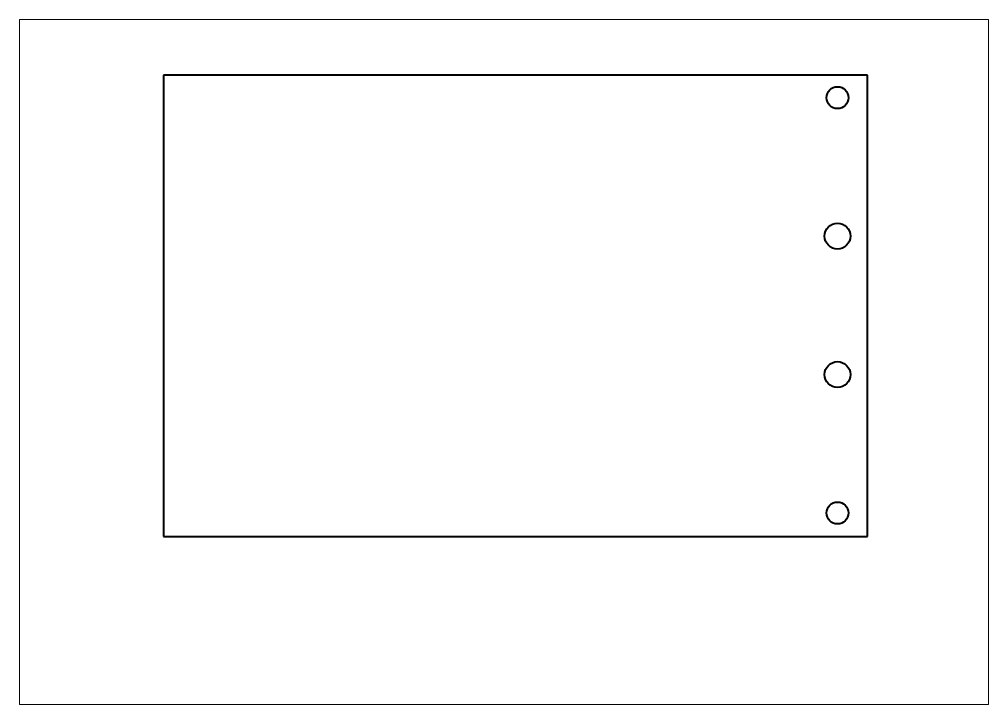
# Paper-space layout 'Sheet' of a CAD drawing. Header units: millimetres. Extents: x 0 to 420, y 0 to 297.
# The model-space entities are those that its viewports show. They can reach past a viewport. Long polylines and large blocks are cut down to what shows.
import ezdxf

# ---------------------------------------------------------------- set-up
doc = ezdxf.new("R2010")
doc.units = ezdxf.units.MM
doc.layers.add('Geometries', color=7, linetype='Continuous')

msp = doc.modelspace()

# ---------------------------------------------------------------- linework, layer by layer
at = {"layer": 'Geometries', "linetype": 'Continuous', "lineweight": 40}
for p, q in [((367.5, 272.8), (62.5, 272.8)), ((62.5, 272.8), (62.5, 72.8)), ((367.5, 72.8), (367.5, 272.8)), ((62.5, 72.8), (367.5, 72.8))]:
    msp.add_line(p, q, dxfattribs=at)
for centre, radius in [((354.5, 263.06), 4.75), ((354.5, 203.06), 5.59), ((354.5, 143.06), 5.59), ((354.5, 83.06), 4.75)]:
    msp.add_circle(centre, radius, dxfattribs=at)

psp = doc.layouts.new('Sheet')

# ---------------------------------------------------------------- viewports
at = {"layer": '0'}
psp.add_viewport(center=(210, 148.5), size=(420, 297), view_center_point=(210, 148.5), view_height=297, dxfattribs=at)

doc.saveas('drawing.dxf')
